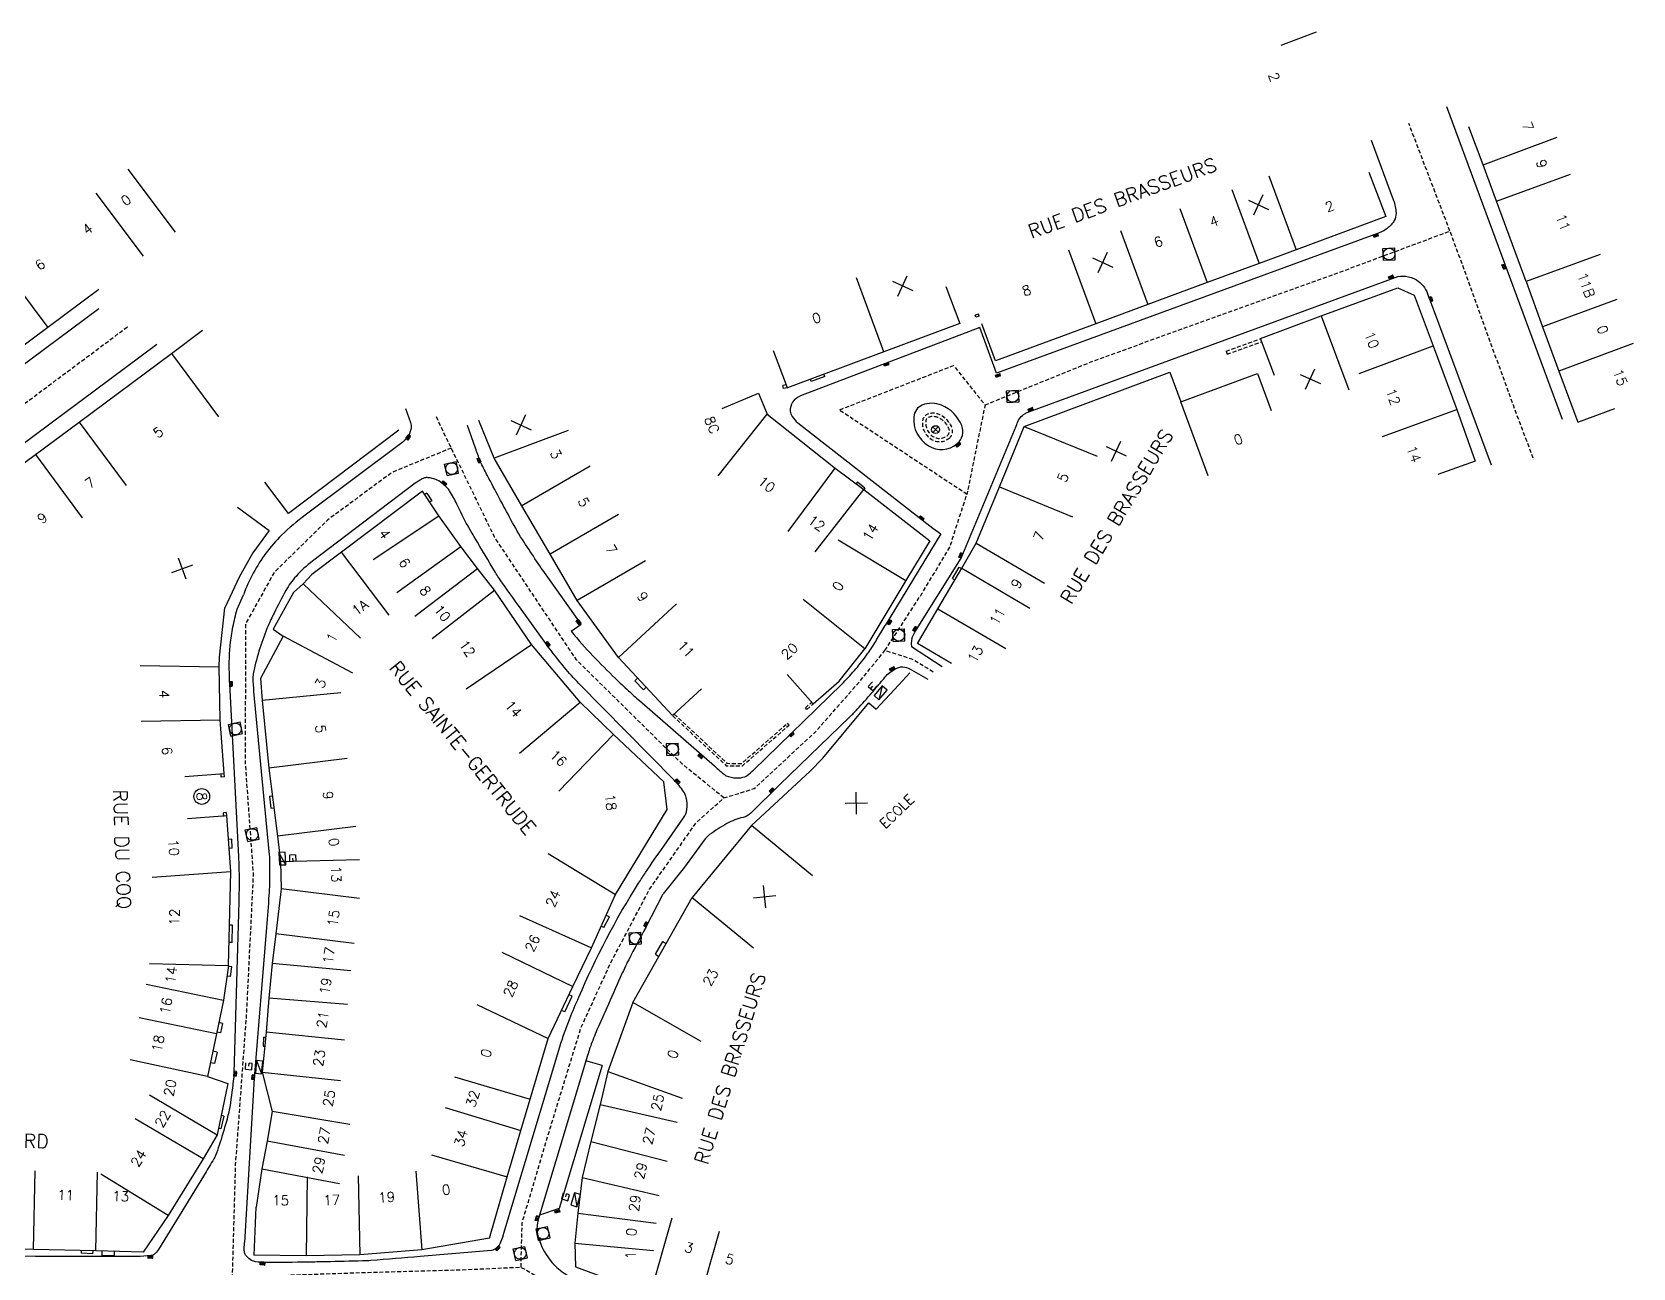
# Model space of a CAD drawing. Header units: millimetres. Extents: x 146000 to 146925, y 142000 to 143001.
# Drawn here: x 146721.8 to 146924.6, y 142778.3 to 142934.9 of the extents above; entities that cross this region are included whole.
import ezdxf
from ezdxf.enums import TextEntityAlignment as Align

# ---------------------------------------------------------------- set-up
doc = ezdxf.new("R2010")
doc.units = ezdxf.units.MM
doc.linetypes.add('DASHED', pattern=[0.75, 0.5, -0.25])
doc.layers.get('0').update_dxf_attribs({"linetype": 'CONTINUOUS'})
for name, color, linetype in [('W0001', 6, 'DASHED'), ('W0008', 7, 'CONTINUOUS'), ('W0017', 7, 'CONTINUOUS'), ('W0100', 7, 'CONTINUOUS'), ('W0105', 7, 'CONTINUOUS'), ('W0112', 1, 'DASHED'), ('W0400', 7, 'CONTINUOUS'), ('W0420', 7, 'CONTINUOUS'), ('W0430', 7, 'CONTINUOUS'), ('W0432', 7, 'CONTINUOUS'), ('W0469', 7, 'CONTINUOUS'), ('W0984', 7, 'CONTINUOUS'), ('W0989', 7, 'CONTINUOUS'), ('W0991', 7, 'CONTINUOUS'), ('W1102', 7, 'CONTINUOUS')]:
    doc.layers.add(name, color=color, linetype=linetype)
doc.styles.get("Standard").update_dxf_attribs({"font": 'romans.shx', "width": 0.85})

# ---------------------------------------------------------------- blocks, each defined once
blk = doc.blocks.new('T400')
for p, q in [((-0.15, 0.3), (0.15, 0.3)), ((-0.15, -0.25), (-0.15, 0.3)), ((-0.15, 0.15), (0.15, 0.15)), ((-0.15, 0), (0.15, 0)), ((0.15, 0.3), (0.15, -0.25)), ((-0.15, -0.15), (0.15, -0.15)), ((-0.15, -0.25), (-0.15, -0.3)), ((-0.15, -0.3), (0.15, -0.3)), ((0.15, -0.3), (0.15, -0.25))]:
    blk.add_line(p, q)
blk = doc.blocks.new('T420')
for p, q in [((0.75, 0.75), (-0.75, 0.75)), ((-0.75, 0.75), (-0.75, -0.75)), ((0.75, 0.75), (0.75, -0.75)), ((0.75, -0.75), (-0.75, -0.75))]:
    blk.add_line(p, q)
blk.add_ellipse((0, 0), major_axis=(-0.53, 0.53), ratio=1, start_param=3.926991, end_param=10.210176)
blk = doc.blocks.new('T432')
at = {"flags": 128}
for points in [[(-0.4, 2.1), (-0.4, 1.3)], [(-0.39, 2.1), (0.41, 2.1)], [(0.8, 0.8), (-0.8, 0.8)], [(-0.8, 0.8), (-0.8, 0)], [(0.8, 0.8), (-0.8, 0)], [(-0.8, 0), (0.8, 0)], [(-0.4, 1.3), (0.4, 1.3)], [(0, 1.7), (0.4, 1.7)], [(0.4, 1.3), (0.4, 1.7)], [(0.8, 0), (0.8, 0.8)]]:
    blk.add_lwpolyline(points, dxfattribs=at)
blk = doc.blocks.new('t430')
at = {"flags": 128}
for points in [[(-0.4, 2.1), (0.4, 2.1)], [(-0.4, 2.1), (-0.4, 1.3)], [(0.8, 0.8), (-0.8, 0.8)], [(-0.8, 0.8), (-0.8, 0)], [(0.8, 0.8), (-0.8, 0)], [(-0.8, 0), (0.8, 0)], [(-0.4, 1.7), (0, 1.7)], [(-0.4, 1.3), (0.4, 1.3)], [(0.8, 0), (0.8, 0.8)]]:
    blk.add_lwpolyline(points, dxfattribs=at)
blk = doc.blocks.new('t991o')
at = {"color": 0, "linetype": 'Continuous'}
for p, q in [((-1, 1), (1, -1)), ((-1, -1), (1, 1))]:
    blk.add_line(p, q, dxfattribs=at)
blk = doc.blocks.new('T469')
at = {"color": 0, "linetype": 'Continuous', "flags": 128}
for points in [[(-0.35, 0.35), (0.35, -0.35)], [(-0.35, -0.35), (0.35, 0.35)]]:
    blk.add_lwpolyline(points, dxfattribs=at)
at = {"color": 0, "linetype": 'Continuous'}
blk.add_circle((0, 0), 0.5, dxfattribs=at)

msp = doc.modelspace()

# ---------------------------------------------------------------- linework, layer by layer
at = {"layer": 'W0001', "flags": 128}
for points in [[(146901.42, 142909.73), (146896.21, 142923.36)], [(146842.53, 142887.7), (146856.32, 142893.3), (146888.67, 142904.97), (146901.42, 142909.73), (146909.41, 142887.69), (146912, 142880.8), (146912, 142880.8), (146912, 142880.8)], [(146699.26, 142714.08), (146701.01, 142728.35), (146703.77, 142745.63), (146708.02, 142770.31), (146708.62, 142777.88), (146684.53, 142778.62), (146669.95, 142779.83), (146660.29, 142782.26), (146656.92, 142783.61), (146649.41, 142786.81), (146644.78, 142789.48), (146635.98, 142796.32), (146630.46, 142801.97), (146640.29, 142814.44), (146656.49, 142829.41), (146685.55, 142859.54), (146698.77, 142871.4), (146733.94, 142897.62), (146733.94, 142897.62)], [(146829.84, 142856.57), (146834.54, 142863.8), (146838.06, 142869.66), (146840.23, 142876.37), (146824.05, 142887.05), (146838.53, 142892.69), (146842.53, 142887.7), (146840.23, 142876.37)], [(146809.46, 142837.91), (146804.19, 142842.17), (146790.79, 142855.38), (146780.4, 142870.95), (146773.75, 142884.64), (146773.03, 142886.19), (146773.03, 142886.19), (146773.03, 142886.19)], [(146774.92, 142882.23), (146767.41, 142879.15), (146759.26, 142873.12), (146752.51, 142866.51), (146748.85, 142859.95), (146748.81, 142842.27), (146749.82, 142828.23), (146748.98, 142810.88), (146747.56, 142791.46), (146747.13, 142776.46)], [(146783.75, 142778.45), (146783.9, 142784.11), (146787.57, 142796.48), (146791.36, 142808.81), (146795.09, 142816.97), (146800.04, 142826.34), (146805.95, 142834.79), (146809.46, 142837.91), (146813.27, 142839.08), (146820.94, 142846.16), (146826.6, 142852.6), (146829.84, 142856.57), (146829.84, 142856.57)], [(146835.97, 142853.85), (146835.19, 142854.34), (146834.26, 142854.92), (146833.26, 142855.49), (146829.84, 142856.57)], [(146747.13, 142776.46), (146754.67, 142777.47), (146765.31, 142777.82), (146775.86, 142778.11), (146783.75, 142778.45), (146789.09, 142775.35), (146794.91, 142767.66), (146797.4, 142754.72), (146798.75, 142741.65), (146798.76, 142715.92), (146798.87, 142684.11)]]:
    msp.add_lwpolyline(points, dxfattribs=at)
at = {"layer": 'W0008'}
for p, q in [((146843.99, 142891.72), (146841.89, 142897.49)), ((146747.79, 142861.8), (146748.6, 142863.63)), ((146833.24, 142858.15), (146833.16, 142857.49)), ((146833.16, 142857.49), (146833.2, 142857.04)), ((146799.54, 142821.49), (146801.77, 142825.76))]:
    msp.add_line(p, q, dxfattribs=at)
for points in [[(146915.67, 142885.85), (146901.01, 142925.48)], [(146833.24, 142858.15), (146833.63, 142858.91), (146839.5, 142868.3), (146846.49, 142885.01)], [(146786.19, 142781.59), (146786.19, 142782.19)]]:
    msp.add_lwpolyline(points, dxfattribs=at)
at = {"layer": 'W0008', "flags": 128}
for points in [[(146891.42, 142921.25), (146894.27, 142913.62, -0.079285), (146894.59, 142912, -0.136362), (146894.36, 142911.05, -0.050956), (146894.07, 142910.63, -0.069881), (146893.05, 142909.77)], [(146893.05, 142909.77, 0.035541), (146892.65, 142909.6, -0.035541), (146892.25, 142909.42), (146843.99, 142891.72)], [(146846.49, 142885.01, -0.08027), (146846.77, 142885.75, -0.08027), (146847.26, 142886.36, -0.049041), (146847.64, 142886.63, -0.045152), (146848.09, 142886.84), (146894.5, 142903.86, -0.119154), (146895.79, 142904.01, -0.105475), (146897.18, 142903.53, -0.087013), (146898.01, 142902.8, -0.081859), (146898.59, 142901.78), (146899.3, 142899.86)], [(146770.36, 142877.77), (146757.35, 142867.92, 0.045607), (146755.25, 142865.98, 0.058734), (146753.96, 142864.17, 0.009194), (146752.46, 142861.32, 0.016556), (146751.71, 142859.7, 0.02352), (146750.67, 142856.86, 0.02254), (146749.86, 142853.81, 0.055978), (146749.79, 142853.13, 0.021578), (146749.88, 142851.38), (146751.82, 142831.11, -0.020832), (146751.9, 142829.68, -0.009778), (146751.87, 142826.61, -0.011127), (146751.82, 142825.61, -0.002695), (146751.51, 142821.5), (146749.93, 142802.4)], [(146747.41, 142803.01), (146748.01, 142823.25, 0.006121), (146748.08, 142827.34, 0.012251), (146748.04, 142829.38), (146747.99, 142830.5), (146746.86, 142852.36, -0.016223), (146746.8, 142855.28, -0.023249), (146746.92, 142857.31, -0.021469), (146747.26, 142859.57, -0.021469), (146747.79, 142861.8)], [(146790.12, 142859.02, 0.02788), (146792.85, 142855.92, 0.011018), (146795.71, 142853.03, 0.0056), (146797.35, 142851.49, 0.006706), (146798.75, 142850.23), (146808.24, 142841.95, 0.004753), (146809.64, 142840.75, 0.090115), (146809.72, 142840.7, 0.073161), (146811.06, 142840.44, 0.093577), (146812.12, 142840.59, 0.086457), (146812.4, 142840.74, 0.025376), (146813.18, 142841.43), (146824.37, 142852.33, 0.020829), (146825.98, 142854.04, 0.020983), (146827.42, 142855.85, 0.011201), (146827.79, 142856.38, 0.003879), (146828.8, 142857.93), (146829.88, 142859.76)], [(146816.51, 142839.56), (146825.41, 142848.18, 0.015426), (146826.34, 142849.14, 0.007453), (146828.19, 142851.22, 0.004157), (146829.38, 142852.64, -0.007953), (146830.01, 142853.38, -0.065768), (146830.63, 142853.91, -0.048265), (146831.62, 142854.44, -0.127887), (146832.13, 142854.51, -0.072398), (146832.98, 142854.28)], [(146816.51, 142839.56), (146812.88, 142835.98, -0.146613), (146811.87, 142835.43, 0.076855), (146809.84, 142834.66, 0.028365), (146807.64, 142833.25, 0.077605), (146806.96, 142832.57), (146804.44, 142829.13), (146801.77, 142825.76)], [(146799.54, 142821.49, 0.006769), (146797.4, 142817.41, 0.012485), (146796.32, 142815.16, 0.000664), (146794.6, 142811.29, 0.001138), (146793.6, 142809.04, 0.012976), (146792.73, 142806.91, 0.017417), (146792.18, 142805.28), (146786.09, 142785.03), (146785.89, 142784.27, 0.131013), (146785.9, 142782.43, 0.080975), (146787.13, 142779.75, 0.07971), (146788.72, 142778.05, 0.07971), (146790.77, 142776.92)], [(146747.41, 142803.01, -0.002947), (146746.95, 142799.25, -0.034249), (146746.43, 142796.91, -0.005767), (146745.51, 142793.89, -0.013108), (146745.05, 142792.58, -0.042964), (146744.97, 142792.4, -0.003777), (146743.85, 142790.54), (146737.83, 142780.67, -0.088033), (146737.31, 142780.08, -0.1522), (146736.87, 142779.91), (146735.49, 142779.81), (146722.26, 142779.78), (146713.2, 142779.85), (146705.17, 142780.08), (146705.17, 142780.08)], [(146781.43, 142782.32), (146781.21, 142781.7, -0.121792), (146780.67, 142780.87, -0.166897), (146780, 142780.58), (146770.97, 142779.79, -0.002301), (146764.73, 142779.28, -0.013657), (146763.68, 142779.23, -0.000371), (146759.05, 142779.13, -0.000743), (146756.75, 142779.08, -0.006418), (146751.5, 142779.06, -0.024159), (146750.11, 142779.13, -0.108977), (146749.61, 142779.3, -0.071711), (146749, 142779.8, -0.102603), (146748.77, 142780.17, -0.090285), (146748.7, 142780.67), (146748.72, 142781.58)]]:
    msp.add_lwpolyline(points, format="xyb", dxfattribs=at)
at = {"layer": 'W0008'}
for points in [[(146730.27, 142899.87), (146730.27, 142899.87), (146709.61, 142884.54), (146698.53, 142876.13, -0.006277), (146695.08, 142873.58, 0.021803), (146694.12, 142872.82, 0.001312), (146691.27, 142870.35, 0.001344), (146688.51, 142867.94, 0.013055), (146687.52, 142867.01, 0.004539), (146684.76, 142864.26), (146673.55, 142852.89)], [(146841.89, 142897.49), (146819.14, 142888.83, 0.154858), (146818.16, 142888.05, 0.168189), (146817.86, 142886.92, 0.124932), (146818.09, 142886.23, 0.084053), (146818.82, 142885.43), (146835.9, 142872.07), (146836.93, 142871.36), (146836.93, 142871.36), (146829.87, 142859.76, -0.019074)], [(146685.71, 142854.04), (146689.28, 142857.56, -0.00117), (146693.66, 142861.86, -0.007984), (146694.32, 142862.48, -0.008055), (146697.88, 142865.64, -0.016478), (146699.7, 142867.1), (146714.27, 142878.03), (146737.62, 142895.38, -0.023675)], [(146769.11, 142887.26), (146769.75, 142885.46, -0.125235), (146769.83, 142884.81, -0.08215), (146769.54, 142883.86, -0.077873), (146769.23, 142883.42, -0.040342), (146768.47, 142882.75), (146756.41, 142873.74, 0.03178), (146753.42, 142871.19, 0.041403), (146751.44, 142868.92, 0.035839), (146749.83, 142866.38, 0.035839), (146748.6, 142863.63)], [(146790.12, 142859.02), (146791.35, 142859.91), (146787.34, 142865.57, -0.011201), (146784.14, 142870.31, -0.019517), (146782.48, 142873.14, -0.002106), (146779.5, 142878.73, -0.007635), (146778.71, 142880.29, -0.022546), (146778.57, 142880.61, -0.004663), (146777.98, 142882.21), (146776.96, 142885.11)], [(146791.08, 142812.65, -0.041092), (146798.65, 142827.12, -0.010569), (146799.53, 142828.46, -0.004204), (146801.82, 142831.79), (146804.35, 142835.39, 0.121037), (146804.76, 142836.43, 0.09002), (146804.69, 142837.94, 0.095493), (146804.34, 142838.71, 0.042169), (146803.13, 142840.17), (146791.09, 142852.4, -0.021367), (146789.23, 142854.46, -0.016554), (146787.03, 142857.3), (146783.78, 142861.8, -0.003116), (146780.94, 142865.79, -0.019492), (146780.51, 142866.45, -0.001127), (146777.9, 142870.87, -0.003271), (146777.01, 142872.4, -0.022562), (146775.62, 142875.13, 0.036202), (146774.7, 142876.81, 0.054608), (146774.38, 142877.2, 0.02926), (146773.67, 142877.83, 0.073288), (146772.94, 142878.24, 0.063743), (146772, 142878.48, 0.098931), (146771.51, 142878.44, 0.080456), (146770.96, 142878.18), (146770.36, 142877.77)], [(146788.65, 142806.37, -0.012344), (146789.93, 142809.94, -0.01593), (146791.08, 142812.65, -0.058184)], [(146749.93, 142802.4), (146748.72, 142781.58, 0.113731)]]:
    msp.add_lwpolyline(points, format="xyb", dxfattribs=at)
at = {"layer": 'W0008', "flags": 128}
for points in [[(146899.3, 142899.86), (146906.65, 142880.1)], [(146837.1, 142854.5), (146833.2, 142857.04)], [(146835.34, 142852.89), (146832.98, 142854.28)], [(146781.43, 142782.32), (146788.65, 142806.37)]]:
    msp.add_lwpolyline(points, dxfattribs=at)
msp.add_lwpolyline([(146839.01, 142882.79, 0.324554), (146839.57, 142885.08, 0.199514), (146837.03, 142887.66, 0.199514), (146834.57, 142887.67, 0.281761), (146833.5, 142886.2, 0.281761), (146835.35, 142882.52, 0.324554)], format="xyb", close=True, dxfattribs=at)
at = {"layer": 'W0017'}
msp.add_line((146794.03, 142803.98), (146791.97, 142804.6), dxfattribs=at)
at = {"layer": 'W0017', "flags": 128}
msp.add_lwpolyline([(146794.03, 142803.98), (146788.57, 142785.88), (146786.09, 142785.03)], dxfattribs=at)
at = {"layer": 'W0100'}
for p, q in [((146905.61, 142918.14), (146903.81, 142922.95)), ((146907.33, 142913.5), (146905.61, 142918.14)), ((146911.06, 142903.35), (146907.33, 142913.5)), ((146877.43, 142896.1), (146885.11, 142898.97)), ((146879.18, 142891.41), (146877.43, 142896.1)), ((146847.48, 142884.97), (146865.92, 142891.83)), ((146865.92, 142891.83), (146867.31, 142888.1)), ((146867.31, 142888.1), (146877.03, 142891.7)), ((146877.03, 142891.7), (146878.77, 142887.01)), ((146809.22, 142887.26), (146813.84, 142889.17)), ((146813.84, 142889.17), (146814.94, 142886.53)), ((146814.94, 142886.53), (146823.53, 142879.68)), ((146917.64, 142885.51), (146922.32, 142887.25)), ((146768.26, 142884.52), (146754.31, 142873.96)), ((146844.37, 142877.33), (146847.48, 142884.97)), ((146783.85, 142874.92), (146780.36, 142880.95)), ((146823.53, 142879.68), (146827.17, 142876.99)), ((146904.6, 142880.57), (146899.88, 142878.9)), ((146754.31, 142873.96), (146751.28, 142877.93)), ((146771.27, 142876.78), (146761.01, 142869.03)), ((146773.35, 142873.63), (146771.27, 142876.78)), ((146827.17, 142876.99), (146835.52, 142870.48)), ((146841.42, 142870.18), (146844.37, 142877.33)), ((146747.83, 142874.74), (146751.86, 142871.78)), ((146776.13, 142869.77), (146773.35, 142873.63)), ((146787.44, 142868.77), (146783.85, 142874.92)), ((146751.86, 142871.78), (146749.78, 142868.95)), ((146778.25, 142866.98), (146776.13, 142869.77)), ((146835.52, 142870.48), (146832.51, 142865.46)), ((146839.57, 142867.02), (146841.42, 142870.18)), ((146749.78, 142868.95), (146748.1, 142865.94)), ((146761.01, 142869.03), (146757.26, 142866.2)), ((146790.87, 142862.91), (146787.44, 142868.77)), ((146748.1, 142865.94), (146746.23, 142861.98)), ((146757.26, 142866.2), (146756.14, 142865.02)), ((146780.38, 142864.24), (146778.25, 142866.98)), ((146836.55, 142861.87), (146839.57, 142867.02)), ((146754.95, 142863.95), (146752.37, 142859.28)), ((146756.14, 142865.02), (146754.95, 142863.95)), ((146785.07, 142857.35), (146780.38, 142864.24)), ((146832.51, 142865.46), (146827.3, 142856.79)), ((146745.54, 142855.75), (146746.23, 142861.98)), ((146796.11, 142855.68), (146790.87, 142862.91)), ((146833.98, 142857.46), (146836.55, 142861.87)), ((146753.61, 142858.4), (146750.75, 142853.02)), ((146752.37, 142859.28), (146753.61, 142858.4)), ((146838.29, 142854.94), (146833.98, 142857.46)), ((146745.52, 142854.52), (146745.54, 142855.75)), ((146791.23, 142850.02), (146785.07, 142857.35)), ((146802.93, 142848.33), (146796.11, 142855.68)), ((146824.03, 142852.7), (146827.3, 142856.79)), ((146745.63, 142847.81), (146745.52, 142854.52)), ((146817.46, 142853.56), (146820.77, 142849.82)), ((146831.59, 142852.22), (146833, 142853.74)), ((146750.75, 142853.02), (146750.97, 142850.25)), ((146806.6, 142851.74), (146802.93, 142848.33)), ((146820.77, 142849.82), (146824.03, 142852.7)), ((146828.73, 142849.15), (146831.59, 142852.22)), ((146750.97, 142850.25), (146751.82, 142841.67)), ((146795.46, 142845.95), (146791.23, 142850.03)), ((146822, 142842.95), (146827.81, 142849.95)), ((146827.81, 142849.95), (146828.73, 142849.15)), ((146746.15, 142840.99), (146745.63, 142847.81)), ((146801.84, 142839.94), (146795.46, 142845.95)), ((146751.82, 142841.67), (146752.9, 142833.05)), ((146820.38, 142841.28), (146812.95, 142834.4)), ((146820.38, 142841.28), (146822, 142842.95)), ((146741.17, 142840.61), (146746.15, 142840.99)), ((146802.27, 142836.45), (146801.84, 142839.94)), ((146746.49, 142835.62), (146741.51, 142835.26)), ((146746.99, 142828.57), (146746.49, 142835.62)), ((146795.72, 142825.66), (146802.27, 142836.45)), ((146752.9, 142833.05), (146753.3, 142829.81)), ((146812.95, 142834.4), (146805.45, 142825.28)), ((146753.3, 142829.81), (146753.38, 142826.37)), ((146746.7, 142816.67), (146746.99, 142828.57)), ((146753.38, 142826.37), (146752.7, 142820.68)), ((146792.68, 142818.9), (146795.72, 142825.66)), ((146797.9, 142811.99), (146805.45, 142825.28)), ((146752.7, 142820.68), (146752.23, 142816.93)), ((146790.33, 142814.01), (146792.68, 142818.9)), ((146752.23, 142816.93), (146751.81, 142812.54)), ((146746.7, 142816.67), (146746.06, 142812.29)), ((146787.19, 142807.44), (146790.33, 142814.01)), ((146746.06, 142812.29), (146745.19, 142808.03)), ((146751.81, 142812.54), (146751.47, 142808.22)), ((146797.9, 142811.99), (146794.76, 142803.24)), ((146745.19, 142808.03), (146744.02, 142802.62)), ((146751.47, 142808.22), (146750.94, 142803.15)), ((146784.93, 142799.75), (146787.19, 142807.44)), ((146744.02, 142802.62), (146746.6, 142801.74)), ((146750.94, 142803.15), (146752.21, 142798.18)), ((146794.76, 142803.24), (146793.79, 142799.07)), ((146746.6, 142801.74), (146745.28, 142795.21)), ((146783.73, 142795.78), (146784.93, 142799.75)), ((146793.79, 142799.07), (146792.58, 142794.38)), ((146752.21, 142798.18), (146751.58, 142794.42)), ((146745.28, 142795.21), (146743.48, 142792.16)), ((146782.01, 142789.9), (146783.73, 142795.78)), ((146751.58, 142794.42), (146750.92, 142790.9)), ((146792.58, 142794.38), (146791.51, 142789.83)), ((146743.48, 142792.16), (146739.04, 142784.98)), ((146750.92, 142790.9), (146750.18, 142786.05)), ((146779.74, 142782.11), (146782.01, 142789.9)), ((146791.51, 142789.83), (146790.93, 142785.27)), ((146739.04, 142784.98), (146735.88, 142780.37)), ((146750.17, 142786.05), (146749.91, 142779.96)), ((146750.18, 142786.05), (146750.17, 142786.05)), ((146790.93, 142785.27), (146790.58, 142781.51)), ((146721.99, 142780.67), (146710.45, 142780.98)), ((146729.88, 142780.5), (146721.99, 142780.67)), ((146735.88, 142780.37), (146729.88, 142780.5)), ((146771.18, 142780.63), (146763.35, 142780.03)), ((146779.74, 142782.11), (146771.18, 142780.63)), ((146790.58, 142781.51), (146790.66, 142778.5)), ((146756.52, 142779.88), (146749.91, 142779.96)), ((146763.35, 142780.03), (146756.52, 142779.88)), ((146790.66, 142778.5), (146796.75, 142776.27))]:
    msp.add_line(p, q, dxfattribs=at)
for points in [[(146891.15, 142917.19), (146893.3, 142911.57)], [(146893.3, 142911.57), (146881.95, 142907.36), (146877.24, 142905.63), (146870.67, 142903.2), (146863.16, 142900.41)], [(146896.87, 142901.6), (146899.3, 142895.19), (146902.29, 142887.1), (146904.6, 142880.57)]]:
    msp.add_lwpolyline(points, dxfattribs=at)
at = {"layer": 'W0100', "flags": 128}
for points in [[(146730.27, 142902.31), (146730.27, 142902.31), (146730.27, 142902.31), (146730.27, 142902.31), (146723.83, 142897.49), (146719.01, 142893.93), (146713.46, 142889.76), (146703.84, 142882.61), (146698.98, 142878.99), (146694.97, 142876.03), (146691.08, 142873.04), (146686.67, 142868.78), (146679.38, 142861.79)], [(146837.57, 142902.69), (146839.32, 142898.01)], [(146885.11, 142898.97), (146894.8, 142902.55), (146896.87, 142901.6)], [(146911.06, 142903.35), (146913.15, 142897.61), (146915.23, 142891.99), (146917.64, 142885.51)], [(146863.16, 142900.41), (146856.56, 142897.98)], [(146839.32, 142898.01), (146829.73, 142894.43)], [(146843.85, 142893.3), (146842.12, 142897.99)], [(146856.56, 142897.98), (146843.85, 142893.3)], [(146699.36, 142864.48), (146704.14, 142868.03), (146708.97, 142871.57), (146715.66, 142876.54), (146722.23, 142881.43), (146727.78, 142885.51), (146739.47, 142894.21), (146743.41, 142897.19)], [(146817.49, 142889.88), (146815.75, 142894.57)], [(146829.73, 142894.43), (146817.49, 142889.88)], [(146780.36, 142880.95), (146778.42, 142885.74)]]:
    msp.add_lwpolyline(points, dxfattribs=at)
at = {"layer": 'W0105'}
for p, q in [((146820.51, 142890.67), (146820.4, 142890.97)), ((146822.23, 142891.29), (146822.12, 142891.6)), ((146826.37, 142877.96), (146826.19, 142877.71)), ((146771.84, 142876.53), (146771.56, 142876.35)), ((146827.31, 142877.2), (146827.16, 142876.99)), ((146772.47, 142875.54), (146772.2, 142875.37)), ((146838.41, 142865.72), (146838.7, 142865.54)), ((146839.26, 142867.13), (146839.54, 142866.97)), ((146798.16, 142852.75), (146798.52, 142853.08)), ((146799.27, 142851.61), (146799.6, 142851.92)), ((146751.9, 142838.11), (146752.26, 142838.15)), ((146752.07, 142836.61), (146752.45, 142836.66)), ((146747.1, 142832.67), (146746.7, 142832.64)), ((146747.18, 142831.53), (146746.78, 142831.5)), ((146794.94, 142822.82), (146794.53, 142823)), ((146747.22, 142821.79), (146746.82, 142821.8)), ((146794.25, 142821.49), (146793.91, 142821.64)), ((146747.18, 142819.57), (146746.77, 142819.58)), ((146801.72, 142819.73), (146802.15, 142819.46)), ((146800.78, 142818.1), (146801.22, 142817.83)), ((146746.93, 142815.27), (146746.5, 142815.33)), ((146747.11, 142816.5), (146746.68, 142816.56)), ((146790.23, 142812.77), (146789.83, 142812.96)), ((146789.29, 142810.78), (146788.88, 142810.98)), ((146745.94, 142809.34), (146745.48, 142809.43)), ((146745.69, 142808.12), (146745.23, 142808.21)), ((146751.15, 142807.6), (146751.4, 142807.58)), ((146745.24, 142805.7), (146744.71, 142805.81)), ((146751.1, 142806.45), (146751.28, 142806.44)), ((146744.91, 142804.24), (146744.4, 142804.35)), ((146746.1, 142797.6), (146745.78, 142797.67)), ((146745.73, 142795.98), (146745.44, 142796.04)), ((146728.07, 142780.24), (146728.08, 142780.54)), ((146729.53, 142780.15), (146729.54, 142780.51)), ((146730.69, 142779.9), (146730.7, 142780.48)), ((146732.25, 142779.92), (146732.26, 142780.45))]:
    msp.add_line(p, q, dxfattribs=at)
at = {"layer": 'W0105', "flags": 128}
for points in [[(146822.23, 142891.29), (146820.51, 142890.67)], [(146826.37, 142877.96), (146827.31, 142877.2)], [(146771.84, 142876.53), (146772.47, 142875.54)], [(146838.41, 142865.72), (146839.26, 142867.13)], [(146798.16, 142852.75), (146799.27, 142851.61)], [(146751.9, 142838.11), (146752.07, 142836.61)], [(146747.18, 142831.53), (146747.1, 142832.67)], [(146747.18, 142819.57), (146747.22, 142821.79)], [(146794.25, 142821.49), (146794.94, 142822.82)], [(146800.78, 142818.1), (146801.72, 142819.73)], [(146746.93, 142815.27), (146747.11, 142816.5)], [(146789.29, 142810.78), (146790.23, 142812.77)], [(146745.94, 142809.34), (146745.69, 142808.12)], [(146751.15, 142807.6), (146751.1, 142806.45)], [(146745.24, 142805.7), (146744.91, 142804.24)], [(146746.1, 142797.6), (146745.73, 142795.98)], [(146729.53, 142780.15), (146728.07, 142780.24)], [(146732.25, 142779.92), (146730.69, 142779.9)]]:
    msp.add_lwpolyline(points, dxfattribs=at)
at = {"layer": 'W0112'}
for p, q in [((146841.38, 142898.8), (146841.29, 142899.06)), ((146841.78, 142898.94), (146841.69, 142899.2)), ((146873.06, 142894.51), (146873.2, 142894.11)), ((146817.01, 142889.77), (146816.92, 142890.16)), ((146819.97, 142849.11), (146819.77, 142849.33)), ((146817.71, 142847.13), (146817.51, 142847.36)), ((146745.78, 142840.55), (146745.75, 142840.97)), ((146746.18, 142840.57), (146745.78, 142840.55)), ((146746.18, 142840.57), (146746.15, 142840.99)), ((146746.45, 142836.04), (146746.05, 142836.01)), ((146746.1, 142835.57), (146746.05, 142836.01)), ((146746.49, 142835.62), (146746.45, 142836.04))]:
    msp.add_line(p, q, dxfattribs=at)
at = {"layer": 'W0112', "flags": 128}
for points in [[(146841.69, 142899.2), (146841.29, 142899.06)], [(146841.78, 142898.94), (146841.38, 142898.8)], [(146873.06, 142894.51), (146873.06, 142894.51), (146877.43, 142896.1)], [(146873.2, 142894.11), (146877.58, 142895.7)], [(146817.35, 142890.26), (146816.92, 142890.16)], [(146817.49, 142889.88), (146817.01, 142889.77)], [(146819.77, 142849.33), (146820.57, 142850.04)], [(146819.97, 142849.11), (146820.77, 142849.82)], [(146802.96, 142848.3), (146809.75, 142841.99), (146811.79, 142841.96), (146817.71, 142847.13)], [(146803.16, 142848.52), (146809.87, 142842.29), (146811.68, 142842.26), (146817.51, 142847.36)]]:
    msp.add_lwpolyline(points, dxfattribs=at)
for points in [[(146837.99, 142883.48, 0.328796), (146838.34, 142884.83, 0.191355), (146836.79, 142886.46, 0.191355), (146835.29, 142886.54, 0.286112), (146834.62, 142885.73, 0.286112), (146835.69, 142883.37, 0.328796)], [(146837.73, 142883.8, 0.328796), (146837.96, 142884.68, 0.191355), (146836.62, 142886.08, 0.191355), (146835.42, 142886.14, 0.286112), (146835.03, 142885.67, 0.286112), (146835.92, 142883.71, 0.328796)]]:
    msp.add_lwpolyline(points, format="xyb", close=True, dxfattribs=at)
at = {"layer": 'W1102'}
for p, q in [((146880.02, 142933.3), (146884.5, 142934.95)), ((146905.61, 142918.14), (146914.99, 142921.61)), ((146733.94, 142917.58), (146739.94, 142909.58)), ((146878.48, 142916.74), (146881.95, 142907.36)), ((146907.33, 142913.5), (146916.71, 142916.95)), ((146729.87, 142914.52), (146735.88, 142906.53)), ((146873.78, 142915.01), (146877.24, 142905.63)), ((146867.19, 142912.57), (146870.67, 142903.2)), ((146920.46, 142906.76), (146911.06, 142903.35)), ((146717.86, 142905.51), (146723.83, 142897.49)), ((146922.54, 142901.06), (146913.15, 142897.61)), ((146885.11, 142898.97), (146888.61, 142889.6)), ((146739.47, 142894.21), (146745.45, 142886.2)), ((146889.93, 142891.68), (146899.3, 142895.19)), ((146924.61, 142895.47), (146915.23, 142891.99)), ((146870.79, 142878.72), (146867.31, 142888.1)), ((146808.71, 142878.71), (146814.94, 142886.53)), ((146892.88, 142883.7), (146902.29, 142887.1)), ((146727.78, 142885.51), (146733.73, 142877.47)), ((146847.48, 142884.97), (146856.74, 142881.19)), ((146722.23, 142881.43), (146728.18, 142873.39)), ((146792.5, 142879.94), (146783.85, 142874.92)), ((146817.58, 142871.64), (146823.53, 142879.68)), ((146821.02, 142869.1), (146827.17, 142876.99)), ((146844.37, 142877.33), (146853.62, 142873.53)), ((146765.01, 142868.12), (146773.35, 142873.63)), ((146796.08, 142873.81), (146787.44, 142868.77)), ((146768.01, 142863.93), (146776.13, 142869.77)), ((146823.94, 142870.61), (146832.51, 142865.46)), ((146841.42, 142870.18), (146850.05, 142865.12)), ((146767.04, 142861.05), (146761.01, 142869.03)), ((146799.5, 142867.96), (146790.87, 142862.91)), ((146770.29, 142860.92), (146778.25, 142866.98)), ((146839.57, 142867.02), (146848.19, 142861.96)), ((146756.14, 142865.02), (146763.4, 142858.14)), ((146772.48, 142858.11), (146780.38, 142864.24)), ((146796.11, 142855.68), (146803.44, 142862.48)), ((146827.3, 142856.79), (146819.51, 142863.05)), ((146836.55, 142861.87), (146845.18, 142856.83)), ((146762.44, 142853.71), (146753.61, 142858.4)), ((146776.81, 142851.72), (146785.07, 142857.35)), ((146735.52, 142854.69), (146745.52, 142854.52)), ((146760.92, 142851.24), (146750.97, 142850.25)), ((146783.57, 142843.59), (146791.23, 142850.03)), ((146735.63, 142847.64), (146745.63, 142847.81)), ((146788.52, 142838.75), (146795.46, 142845.95)), ((146761.74, 142842.91), (146751.82, 142841.67)), ((146762.82, 142834.28), (146752.9, 142833.05)), ((146820.67, 142828.05), (146812.95, 142834.4)), ((146763.3, 142830.05), (146753.3, 142829.81)), ((146787.17, 142830.85), (146795.72, 142825.66)), ((146737.02, 142827.87), (146746.99, 142828.57)), ((146763.31, 142825.16), (146753.38, 142826.37)), ((146805.45, 142825.28), (146813.18, 142818.93)), ((146783.56, 142823.01), (146792.68, 142818.9)), ((146762.62, 142819.46), (146752.7, 142820.68)), ((146736.7, 142816.92), (146746.7, 142816.67)), ((146762.19, 142815.98), (146752.23, 142816.93)), ((146781.32, 142818.35), (146790.33, 142814.01)), ((146736.26, 142814.29), (146746.06, 142812.29)), ((146761.78, 142811.75), (146751.81, 142812.54)), ((146778.16, 142811.74), (146787.19, 142807.44)), ((146806.59, 142807.05), (146797.9, 142811.99)), ((146745.19, 142808.03), (146735.4, 142810.03)), ((146761.41, 142807.19), (146751.47, 142808.22)), ((146744.02, 142802.62), (146734.25, 142804.73)), ((146750.94, 142803.15), (146760.89, 142802.12)), ((146794.76, 142803.24), (146804.18, 142799.87)), ((146775.33, 142802.57), (146784.93, 142799.75)), ((146736.67, 142800.3), (146745.28, 142795.21)), ((146774.16, 142798.68), (146783.73, 142795.78)), ((146793.79, 142799.07), (146803.53, 142796.8)), ((146743.48, 142792.16), (146734.87, 142797.25)), ((146762.07, 142796.52), (146752.21, 142798.18)), ((146761.4, 142792.58), (146751.58, 142794.42)), ((146772.41, 142792.7), (146782.01, 142789.9)), ((146792.58, 142794.38), (146802.27, 142791.89)), ((146721.99, 142780.67), (146722.21, 142790.67)), ((146729.88, 142780.5), (146730.1, 142790.5)), ((146750.92, 142790.9), (146760.74, 142789.05)), ((146770.42, 142790.6), (146771.18, 142780.63)), ((146739.04, 142784.98), (146730.53, 142790.23)), ((146756.64, 142789.88), (146756.52, 142779.88)), ((146763.14, 142790.02), (146763.35, 142780.03)), ((146791.51, 142789.83), (146801.25, 142787.55)), ((146790.93, 142785.27), (146800.85, 142784.01)), ((146802.86, 142784.65), (146800.13, 142775.03)), ((146808.83, 142782.96), (146806.09, 142773.35)), ((146790.58, 142781.51), (146800.53, 142780.57))]:
    msp.add_line(p, q, dxfattribs=at)
at = {"layer": 'W1102', "flags": 128}
for points in [[(146859.7, 142909.79), (146863.16, 142900.41)], [(146853.11, 142907.36), (146856.56, 142897.98)], [(146829.73, 142894.43), (146826.24, 142903.8)], [(146789.73, 142884.44), (146780.36, 142880.95)]]:
    msp.add_lwpolyline(points, dxfattribs=at)
at = {"layer": 'W1102'}
msp.add_circle((146743.31, 142838.09), 1, dxfattribs=at)

# ---------------------------------------------------------------- block references
at = {"layer": 'W0400'}
for p, rotation in [((146892.03, 142909.17), 110.1308755125022), ((146893.97, 142903.9), 110.1360233587223), ((146908.24, 142905.22), 20.26128186722128), ((146899, 142901.12), 20.26153726407967), ((146830.03, 142892.85), 110.8584479744559), ((146844.17, 142891.43), 110.1308755125022), ((146848.31, 142887.13), 110.1360233587223), ((146769.45, 142883.58), 144.3918132074843), ((146839.14, 142882.66), 127.9198574516674), ((146778.43, 142880.68), 20.79802312607038), ((146774.01, 142877.77), 49.88643091000068), ((146834.49, 142873.36), 51.96122439854675), ((146839.46, 142868.64), 157.3029866086669), ((146791.04, 142860.18), 35.30573465021398), ((146830.42, 142860.15), 148.6861137788365), ((146833.66, 142859.31), 147.9758208322681), ((146787.13, 142857.4), 35.85414881905695), ((146830.78, 142854.27), 117.9058327604135), ((146747.01, 142852.35), 2.960365514166661), ((146818.05, 142845.94), 134.2697562643422), ((146806.47, 142843.19), 48.88197670655428), ((146803.59, 142840.02), 42.43115775356393), ((146815.51, 142838.85), 134.555261657426), ((146799.56, 142821.88), 152.4875115649019), ((146747.54, 142802.95), 173.3007984597494), ((146749.84, 142802.51), 175.2830231415573), ((146785.78, 142784.63), 165.5044495118384), ((146788.36, 142785.51), 108.8302495732481), ((146780.78, 142780.83), 134.1814327650867), ((146736.81, 142779.72), 93.87227251217838), ((146751.02, 142778.88), 87.68357125871219)]:
    msp.add_blockref('T400', p, dxfattribs=dict(at, rotation=rotation))
at = {"layer": 'W0420'}
for p, rotation in [((146893.71, 142906.81), 182.9380629298764), ((146846.05, 142888.79), 182.9380629298764), ((146774.96, 142879.63), 192.1579450727274), ((146831.6, 142858.53), 182.9380629298764), ((146831.59, 142858.53), 182.9380629298764), ((146747.58, 142846.64), 192.1579450727274), ((146802.95, 142844.07), 182.9380629298764), ((146749.7, 142833.27), 192.1579450727274), ((146798.23, 142820.12), 182.9380629298764), ((146786.54, 142782.72), 192.1579450727274), ((146783.66, 142780.19), 192.1579450727274)]:
    msp.add_blockref('T420', p, dxfattribs=dict(at, rotation=rotation))
at = {"layer": 'W0430', "rotation": 49.82983597443733}
msp.add_blockref('t430', (146829.6, 142850.96), dxfattribs=at)
at = {"layer": 'W0432'}
for p, rotation in [((146753.12, 142830.21), 272.3087613475638), ((146750.96, 142803.76), 85.28302314252535), ((146791.04, 142786.87), 73.26201226662977)]:
    msp.add_blockref('T432', p, dxfattribs=dict(at, rotation=rotation))
at = {"layer": 'W0469', "rotation": 182.9380629298764}
msp.add_blockref('T469', (146836.26, 142884.57), dxfattribs=at)
at = {"layer": 'W0991'}
for p, rotation in [((146877.17, 142913.06), 20.18217707136033), ((146857.44, 142905.76), 20.23135769871438), ((146832.08, 142902.78), 20.46952179412338), ((146883.72, 142890.98), 20.51304729192508), ((146783.73, 142885.14), 290.42355349402), ((146859.14, 142881.84), 20.39828087994244), ((146740.84, 142866.95), 64.70420803181271), ((146826.21, 142837.24), 45.83814399630667), ((146814.61, 142825.4), 50.59770575290374)]:
    msp.add_blockref('t991o', p, dxfattribs=dict(at, rotation=rotation))

# ---------------------------------------------------------------- texts
at = {"layer": 'W0984'}
msp.add_text('ECOLE', height=1.25, rotation=44.1105, dxfattribs=at).set_placement((146831.36, 142836.21), align=Align.MIDDLE)
at = {"layer": 'W0989'}
for s, rotation, p in [('RUE DES BRASSEURS', 20.1309, (146859.92, 142913.91)), ('RUE DES BRASSEURS', 58.998, (146859.2, 142873.56)), ('RUE SAINTE-GERTRUDE', 309.3656, (146776.34, 142844.24)), ('RUE DU COQ', 271.9758, (146733.14, 142831.39)), ('RUE DES BRASSEURS', 72.8823, (146810.22, 142803.62)), ('RUE BAYARD', 358.8904, (146716.6, 142794.54))]:
    msp.add_text(s, height=1.75, rotation=rotation, dxfattribs=at).set_placement(p, align=Align.MIDDLE)
at = {"layer": 'W0991'}
for s, rotation, p in [('2', 290.387, (146879.15, 142929.25)), ('7', 290.1096, (146911.29, 142922.99)), ('9', 290.2501, (146913.04, 142918.24)), ('0', 36.9608, (146733.71, 142913.65)), ('2', 20.3777, (146886.18, 142912.86)), ('4', 36.9253, (146728.84, 142909.99)), ('4', 20.3079, (146871.53, 142910.98)), ('11', 290.2099, (146915.76, 142910.84)), ('6', 20.3745, (146864.48, 142908.36)), ('6', 36.8095, (146722.83, 142905.48)), ('11B', 290.0493, (146918.68, 142902.88)), ('8', 20.1893, (146847.79, 142902.21)), ('0', 20.3701, (146821.18, 142898.72)), ('10', 290.7635, (146891.53, 142895.93)), ('0', 290.2727, (146920.76, 142897.22)), ('15', 290.3799, (146923, 142891.18)), ('12', 290.2962, (146894.22, 142888.73)), ('8C', 292.5224, (146807.93, 142885.17)), ('5', 36.6639, (146737.8, 142884.24)), ('0', 20.3367, (146874.61, 142883.33)), ('3', 300.1275, (146788.16, 142881.45)), ('14', 289.469, (146896.85, 142881.48)), ('7', 36.3492, (146729.17, 142877.84)), ('10', 321.4478, (146814.87, 142877.63)), ('5', 67.8312, (146852.4, 142878.51)), ('5', 300.2636, (146791.69, 142875.38)), ('9', 36.6101, (146723.11, 142873.36)), ('12', 323.4918, (146821.19, 142872.71)), ('14', 59.0394, (146828.01, 142871.57)), ('7', 67.6426, (146849.37, 142871.09)), ('4', 303.4414, (146766.47, 142871.35)), ('7', 300.3378, (146795.2, 142869.38)), ('6', 305.6975, (146769, 142867.69)), ('9', 59.6047, (146846.53, 142865.06)), ('8', 307.2469, (146771.62, 142864.14)), ('9', 305.8952, (146799.16, 142863.4)), ('0', 59.0056, (146823.9, 142864.73)), ('1A', 37.0661, (146763.35, 142862.03)), ('10', 307.8291, (146773.78, 142861.31)), ('11', 59.6066, (146844.1, 142860.9)), ('1', 61.0861, (146759.79, 142858.23)), ('12', 304.2954, (146776.94, 142856.85)), ('11', 312.8955, (146804.65, 142856.77)), ('20', 41.4747, (146817.76, 142856.5)), ('13', 59.7112, (146841.31, 142856.13)), ('4', 270.9316, (146738.57, 142851.05)), ('3', 62.039, (146758.36, 142852.43)), ('14', 310.0222, (146782.79, 142849.18)), ('5', 275.6883, (146758.36, 142846.65)), ('6', 274.4266, (146738.91, 142843.86)), ('16', 316.0339, (146788.49, 142842.95)), ('8', 272.9604, (146743.31, 142838.09)), ('9', 277.1224, (146759.31, 142838.23)), ('18', 276.9597, (146795.11, 142837.35)), ('10', 274.0321, (146739.76, 142831.6)), ('0', 277.1175, (146760.05, 142832.3)), ('13', 271.3713, (146760.34, 142828.26)), ('24', 65.7611, (146787.82, 142825.16)), ('12', 88.5734, (146739.85, 142822.8)), ('15', 80.423, (146759.99, 142822.68)), ('17', 80.423, (146759.41, 142817.95)), ('26', 64.3013, (146785.2, 142819.49)), ('14', 81.7685, (146739.45, 142815.48)), ('19', 80.423, (146758.99, 142814.07)), ('23', 60.3655, (146807.76, 142815.17)), ('28', 64.4768, (146782.44, 142813.74)), ('16', 78.4767, (146738.77, 142811.56)), ('21', 80.423, (146758.62, 142809.82)), ('18', 77.7977, (146737.77, 142806.81)), ('23', 80.423, (146758.17, 142804.96)), ('0', 73.6217, (146779.34, 142805.57)), ('0', 70.3097, (146802.99, 142805.44)), ('20', 78.5477, (146739.28, 142801.18)), ('25', 80.423, (146759.42, 142799.85)), ('32', 73.1449, (146777.63, 142799.8)), ('25', 76.834, (146801.04, 142799.33)), ('22', 59.414, (146738.35, 142797.25)), ('27', 80.423, (146758.8, 142795.14)), ('34', 73.7417, (146776.15, 142794.8)), ('27', 75.5638, (146799.98, 142795.06)), ('24', 58.2993, (146735.3, 142792.25)), ('29', 79.3789, (146758.13, 142791.37)), ('29', 76.8063, (146798.9, 142790.65)), ('0', 9.85, (146774.26, 142788.27)), ('11', 358.766, (146726.08, 142787.59)), ('13', 358.7022, (146733.04, 142787.43)), ('15', 359.3238, (146753.3, 142786.92)), ('17', 1.2288, (146759.78, 142786.95)), ('19', 4.3852, (146766.73, 142787.31)), ('29', 82.7087, (146798.15, 142786.55)), ('0', 84.6451, (146797.74, 142782.89)), ('3', 344.1958, (146805.02, 142780.92)), ('1', 91.5384, (146797.62, 142779.98)), ('5', 344.0661, (146810.19, 142779.45))]:
    msp.add_text(s, height=1.25, rotation=rotation, dxfattribs=at).set_placement(p, align=Align.MIDDLE)

doc.saveas('drawing.dxf')
